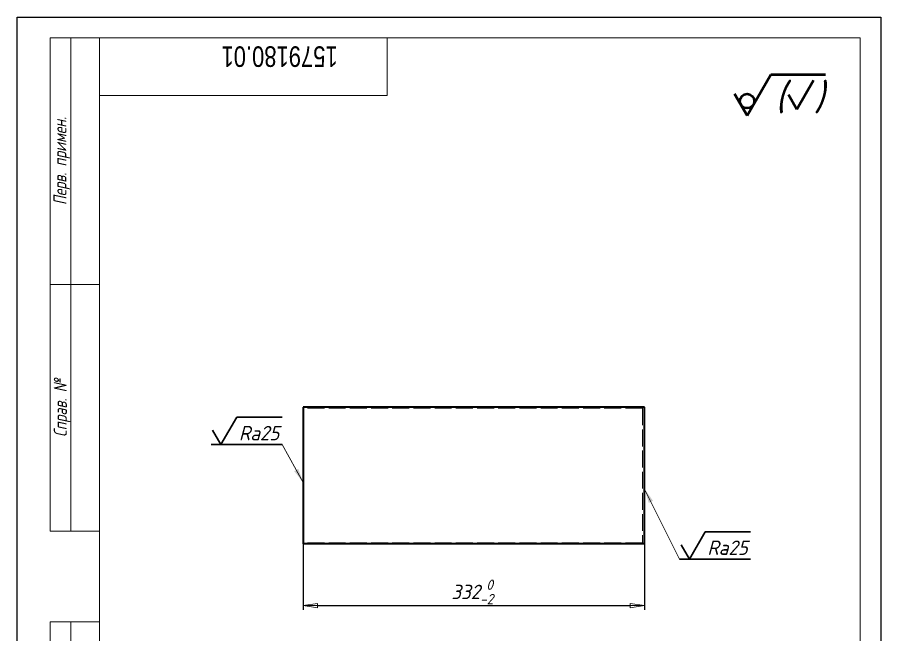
# Model space of a CAD drawing. Header units: millimetres. Extents: x 189 to 3792, y 0 to 1188.
# Drawn here: x 2952 to 3792, y 587 to 1188 of the extents above; entities that cross this region are included whole.
import ezdxf
from ezdxf.enums import TextEntityAlignment as Align

# ---------------------------------------------------------------- set-up
doc = ezdxf.new("R2018")
doc.units = ezdxf.units.MM
doc.header["$LTSCALE"] = 4
doc.linetypes.add('DASHED', pattern=[0.2067, 0.1654, -0.0413])
for name, color, linetype, lineweight in [('Видимый контур (ГОСТ)', 7, 'Continuous', 40), ('Кромка (ГОСТ)', 7, 'Continuous', 18), ('Невидимый контур (ГОСТ)', 7, 'DASHED', 18), ('Обозначение (ГОСТ)', 7, 'Continuous', 18), ('Размер (ГОСТ)', 7, 'Continuous', 18), ('Эскизная геометрия (ГОСТ)', 7, 'Continuous', 18)]:
    doc.layers.add(name, color=color, linetype=linetype, lineweight=lineweight)
doc.styles.add('Альтернативный текст (ГОСТ)', font='', dxfattribs={"width": 0.8})
doc.styles.add('Обычный текст (ГОСТ)', font='GOST Common Italic.ttf')
doc.styles.add('Стиль текста110', font='GOST Common Italic.ttf', dxfattribs={"width": 0.8})
doc.styles.add('Стиль текста112', font='GOST Common Italic.ttf', dxfattribs={"width": 0.8})
doc.styles.get('Альтернативный текст (ГОСТ)').set_extended_font_data('Arial', italic=True)
doc.dimstyles.new('Диаметр (ГОСТ)$7', dxfattribs={"dimscale": 4, "dimtxt": 3.5, "dimasz": 3.5, "dimexe": 1, "dimexo": 0, "dimgap": 0.5, "dimtad": 1, "dimrnd": 1e-08, "dimtxsty": 'Обычный текст (ГОСТ)', "dimblk": 'Filled-1', "dimcen": 0.09, "dimdle": 15, "dimclrd": 256, "dimclre": 256, "dimclrt": 256, "dimazin": 2, "dimtfac": 0.714286, "dimtdec": 3, "dimtmove": 0, "dimatfit": 3, "dimfxl": 1, "dimtolj": 1, "dimlwd": -1, "dimlwe": 25, "dimarcsym": 0})
doc.dimstyles.new('Обычный (ГОСТ)', dxfattribs={"dimscale": 4, "dimtxt": 3.5, "dimasz": 3.5, "dimexe": 1, "dimexo": 0, "dimgap": 0.5, "dimtad": 1, "dimrnd": 1e-08, "dimtxsty": 'Обычный текст (ГОСТ)', "dimblk": 'Filled-1', "dimcen": 0.09, "dimdle": 15, "dimclrd": 256, "dimclre": 256, "dimclrt": 256, "dimazin": 2, "dimtfac": 0.714286, "dimtdec": 3, "dimtmove": 0, "dimatfit": 3, "dimfxl": 1, "dimtolj": 1, "dimlwd": 25, "dimlwe": 25, "dimarcsym": 0})

# ---------------------------------------------------------------- blocks, each defined once
blk = doc.blocks.new('ГОСТ - Доп. графы 1')
at = {"layer": 'Эскизная геометрия (ГОСТ)'}
for p, q in [((-12, 0), (-12, 145)), ((-12, 145), (0, 145)), ((-7, 145), (-7, 0)), ((-12, 110), (-7, 110)), ((-7, 110), (0, 110)), ((-12, 85), (-7, 85)), ((-7, 85), (0, 85)), ((-12, 60), (-7, 60)), ((-7, 60), (0, 60)), ((-12, 25), (-7, 25)), ((-7, 25), (0, 25)), ((0, 0), (-12, 0))]:
    blk.add_line(p, q, dxfattribs=at)
at = {"layer": 'Обозначение (ГОСТ)', "char_height": 3.17, "attachment_point": 5, "rotation": 90, "style": 'Альтернативный текст (ГОСТ)'}
for s, insert, width in [('\\fGOST Common|b0|i1;\\H3.1700;Подп. и дата', (-9.37, 127.41), 34.7679), ('\\fGOST Common|b0|i1;\\H3.1700;Инв. № дубл.', (-8.95, 97.55), 24.8438), ('\\fGOST Common|b0|i1;\\H3.1700;Взам. инв. №', (-9.58, 72.53), 24.8669), ('\\fGOST Common|b0|i1;\\H3.1700;Подп. и дата', (-9.5, 42.47), 35.1486), ('\\fGOST Common|b0|i1;\\H3.1700;Инв. № подл.', (-9.5, 12.41), 24.9618)]:
    blk.add_mtext(s, dxfattribs=dict(at, insert=insert, width=width))
at = {"layer": 'Обозначение (ГОСТ)', "style": 'Стиль текста112', "width": 0.8}
for tag, p in [('Подп._и_дата_2', (-3.53, 127.51)), ('Инв._номер_дубликата', (-3.41, 97.47)), ('Взамен_инв._номера', (-3.46, 72.53)), ('Подп._и_дата_1', (-3.42, 42.35)), ('ИНВЕНТАРНЫЙ_НОМЕР', (-3.33, 12.68))]:
    blk.add_attdef(tag, text='', height=3.17, rotation=90, dxfattribs=at).set_placement(p, align=Align.MIDDLE_CENTER)
blk = doc.blocks.new('ГОСТ - Доп. графы 2')
at = {"layer": 'Эскизная геометрия (ГОСТ)'}
for p, q in [((-12, 0), (-12, 120)), ((-12, 120), (0, 120)), ((-7, 0), (-7, 120)), ((-12, 60), (0, 60)), ((0, 0), (-12, 0))]:
    blk.add_line(p, q, dxfattribs=at)
at = {"layer": 'Обозначение (ГОСТ)', "char_height": 3.17, "attachment_point": 5, "rotation": 90, "style": 'Альтернативный текст (ГОСТ)'}
for s, insert, width in [('\\fGOST Common|b0|i1;\\H3.1700;Перв. примен.', (-9.19, 90.05), 60.0143), ('\\fGOST Common|b0|i1;\\H3.1700;Справ. №', (-9.1, 30), 59.9357)]:
    blk.add_mtext(s, dxfattribs=dict(at, insert=insert, width=width))
at = {"layer": 'Обозначение (ГОСТ)', "style": 'Стиль текста112', "width": 0.8}
for tag, p in [('Первичная_применяемость', (-3.65, 90.03)), ('Справочный_номер', (-3.55, 30.02))]:
    blk.add_attdef(tag, text='', height=3.17, rotation=90, dxfattribs=at).set_placement(p, align=Align.MIDDLE_CENTER)
blk = doc.blocks.new('ГОСТ - Доп. графы 3')
at = {"layer": 'Эскизная геометрия (ГОСТ)'}
for p, q in [((0, 0), (70, 0)), ((70, 0), (70, -14)), ((70, -14), (0, -14))]:
    blk.add_line(p, q, dxfattribs=at)
at = {"layer": 'Обозначение (ГОСТ)', "style": 'Стиль текста110', "width": 0.8}
blk.add_attdef('ОБОЗНАЧЕНИЕ', text='', height=5, rotation=180, dxfattribs=at).set_placement((43.8, -4.53), align=Align.MIDDLE_CENTER)
blk = doc.blocks.new('Рамки ГОСТ_ граница 297x210')
at = {"layer": 'Кромка (ГОСТ)', "lineweight": 25}
for p, q in [((0, 0), (0, 297)), ((0, 297), (210, 297)), ((210, 297), (210, 0))]:
    blk.add_line(p, q, dxfattribs=at)
at = {"layer": 'Кромка (ГОСТ)'}
for p, q in [((205, 292), (20, 292)), ((20, 292), (20, 5)), ((205, 5), (205, 292))]:
    blk.add_line(p, q, dxfattribs=at)
blk = doc.blocks.new('Обозначение шероховатости_1')
at = {"layer": 'Эскизная геометрия (ГОСТ)', "lineweight": 30}
for p, q in [((-4.255, 0), (-3.158, 1.9)), ((-3.158, 1.9), (0, 1.9)), ((-4.832, 1), (-4.255, 0)), ((-4.932, 0), (0, 0))]:
    blk.add_line(p, q, dxfattribs=at)
at = {"layer": 'Обозначение (ГОСТ)', "insert": (-3.004, 0.3), "char_height": 1, "attachment_point": 7, "style": 'Обычный текст (ГОСТ)'}
blk.add_mtext('\\A1;\\fGOST Common|b0|i1;\\H1.0000;Ra25', dxfattribs=at)
blk = doc.blocks.new('Filled-1')
at = {"color": 0}
for p, q in [((0, 0), (-1, 0.143)), ((-1, 0.143), (-1, -0.143)), ((-1, 0), (0, 0)), ((-1, -0.143), (0, 0))]:
    blk.add_line(p, q, dxfattribs=at)
at = {"color": 0, "flags": 128}
blk.add_lwpolyline([(-1, -0.143), (0, 0), (-1, 0.143), (-1, -0.143)], dxfattribs=at)
at = {"color": 0}
blk.add_solid([(-1, -0.143), (0, 0), (-1, 0.143), (-1, -0.143)], dxfattribs=at)
blk = doc.blocks.new('Обозначение шероховатости_2')
at = {"layer": 'Эскизная геометрия (ГОСТ)', "lineweight": 30}
for p, q in [((0.677, 0), (1.774, 1.9)), ((1.774, 1.9), (4.932, 1.9)), ((0.1, 1), (0.677, 0)), ((0, 0), (4.932, 0))]:
    blk.add_line(p, q, dxfattribs=at)
at = {"layer": 'Обозначение (ГОСТ)', "insert": (1.928, 0.3), "char_height": 1, "attachment_point": 7, "style": 'Обычный текст (ГОСТ)'}
blk.add_mtext('\\A1;\\fGOST Common|b0|i1;\\H1.0000;Ra25', dxfattribs=at)
blk = doc.blocks.new('Неуказанная шероховатость_1')
at = {"layer": 'Эскизная геометрия (ГОСТ)', "lineweight": 50}
for p, q in [((-5.239, -3.6), (-4.142, -1.7)), ((-4.142, -1.7), (-1.6, -1.7)), ((-2.939, -3.3), (-2.169, -1.967)), ((-5.816, -2.6), (-5.239, -3.6)), ((-3.324, -2.633), (-2.939, -3.3))]:
    blk.add_line(p, q, dxfattribs=at)
blk.add_circle((-5.239, -2.933), 0.333, dxfattribs=at)
at = {"layer": 'Обозначение (ГОСТ)', "char_height": 1.3, "attachment_point": 7, "style": 'Обычный текст (ГОСТ)'}
for s, insert in [('\\A1;\\fGOST Common|b0|i1;\\H1.3000;(', (-3.939, -3.5)), ('\\A1;\\fGOST Common|b0|i1;\\H1.3000;)', (-2.139, -3.5))]:
    blk.add_mtext(s, dxfattribs=dict(at, insert=insert))
blk = doc.blocks.new('*D24')
at = {"layer": 'Defpoints', "color": 0, "linetype": 'Continuous', "transparency": 16777216}
for p in [(3229.89, 675.61), (3561.89, 675.61), (3561.89, 615.61)]:
    blk.add_point(p, dxfattribs=at)
at = {"layer": 'Размер (ГОСТ)', "linetype": 'Continuous', "lineweight": 25, "transparency": 16777216}
for p, q in [((3229.89, 675.61), (3229.89, 611.61)), ((3561.89, 675.61), (3561.89, 611.61)), ((3243.89, 615.61), (3547.89, 615.61))]:
    blk.add_line(p, q, dxfattribs=at)
at = {"layer": 'Размер (ГОСТ)', "linetype": 'Continuous', "lineweight": 25, "transparency": 16777216, "xscale": 14, "yscale": 14, "zscale": 14, "rotation": 180}
blk.add_blockref('Filled-1', (3229.89, 615.61), dxfattribs=at)
at = {"layer": 'Размер (ГОСТ)', "linetype": 'Continuous', "lineweight": 25, "transparency": 16777216, "xscale": 14, "yscale": 14, "zscale": 14}
blk.add_blockref('Filled-1', (3561.89, 615.61), dxfattribs=at)
at = {"layer": 'Размер (ГОСТ)', "linetype": 'Continuous', "lineweight": 25, "transparency": 16777216, "insert": (3373.94, 640.96), "char_height": 14, "attachment_point": 1, "style": 'Обычный текст (ГОСТ)'}
blk.add_mtext('\\A1;332{\\H10;\\S 0^ -2;}', dxfattribs=at)

msp = doc.modelspace()

# ---------------------------------------------------------------- linework, layer by layer
at = {"layer": 'Видимый контур (ГОСТ)'}
for p, q in [((3229.893, 808.615), (3229.893, 675.615)), ((3561.893, 808.615), (3229.893, 808.615)), ((3561.893, 675.615), (3561.893, 808.615)), ((3561.893, 675.615), (3229.893, 675.615))]:
    msp.add_line(p, q, dxfattribs=at)
at = {"layer": 'Невидимый контур (ГОСТ)', "ltscale": 24.945574}
for p, q in [((3559.893, 807.615), (3229.893, 807.615)), ((3559.893, 676.615), (3229.893, 676.615))]:
    msp.add_line(p, q, dxfattribs=at)
at = {"layer": 'Невидимый контур (ГОСТ)', "ltscale": 24.888041}
msp.add_line((3559.893, 807.615), (3559.893, 676.615), dxfattribs=at)

# ---------------------------------------------------------------- block references
for name, p, xscale, yscale, zscale in [('Рамки ГОСТ_ граница 297x210', (2951.682, 0), 4, 4, 4), ('Неуказанная шероховатость_1', (3771.682, 1168), 20.99999964237213, 20.99999964237213, 20.99999964237213), ('Обозначение шероховатости_1', (3209.35, 772.257), 13.99999976158142, 13.99999976158142, 13.99999976158142), ('Обозначение шероховатости_2', (3596.029, 660.782), 13.99999976158142, 13.99999976158142, 13.99999976158142)]:
    msp.add_blockref(name, p, dxfattribs=dict(xscale=xscale, yscale=yscale, zscale=zscale))
ref = msp.add_blockref('ГОСТ - Доп. графы 2', (3031.682, 688), dxfattribs=dict(xscale=4, yscale=4, zscale=4))
lines = msp.add_mtext('\\W0.8000;', dxfattribs={"layer": 'Обозначение (ГОСТ)', "insert": (3017.477, 808.067), "char_height": 12.68, "width": 239.22519, "attachment_point": 5, "rotation": 90, "style": 'Стиль текста112'})
ref.add_attrib('Справочный_номер', '', (3017.477, 808.067)).embed_mtext(lines)
lines = msp.add_mtext('\\W0.8000;', dxfattribs={"layer": 'Обозначение (ГОСТ)', "insert": (3017.08, 1048.11), "char_height": 12.68, "width": 239.21793, "attachment_point": 5, "rotation": 90, "style": 'Стиль текста112'})
ref.add_attrib('Первичная_применяемость', '', (3017.08, 1048.11)).embed_mtext(lines)
ref = msp.add_blockref('ГОСТ - Доп. графы 3', (3031.682, 1168), dxfattribs=dict(xscale=4, yscale=4, zscale=4))
lines = msp.add_mtext('\\W0.80000;1579180.01', dxfattribs={"layer": 'Обозначение (ГОСТ)', "insert": (3206.867, 1149.872), "char_height": 20, "width": 280.49935, "attachment_point": 5, "rotation": 180, "style": 'Стиль текста110'})
ref.add_attrib('ОБОЗНАЧЕНИЕ', '', (3206.867, 1149.872)).embed_mtext(lines)
ref = msp.add_blockref('ГОСТ - Доп. графы 1', (3031.682, 20), dxfattribs=dict(xscale=4, yscale=4, zscale=4))
lines = msp.add_mtext('\\W0.8000;', dxfattribs={"layer": 'Обозначение (ГОСТ)', "insert": (3018.366, 70.732), "char_height": 12.68, "width": 99.56363, "attachment_point": 5, "rotation": 90, "style": 'Стиль текста112'})
ref.add_attrib('ИНВЕНТАРНЫЙ_НОМЕР', '', (3018.366, 70.732)).embed_mtext(lines)
lines = msp.add_mtext('\\W0.8000;', dxfattribs={"layer": 'Обозначение (ГОСТ)', "insert": (3017.992, 189.41), "char_height": 12.68, "width": 140.41799, "attachment_point": 5, "rotation": 90, "style": 'Стиль текста112'})
ref.add_attrib('Подп._и_дата_1', '', (3017.992, 189.41)).embed_mtext(lines)
lines = msp.add_mtext('\\W0.8000;', dxfattribs={"layer": 'Обозначение (ГОСТ)', "insert": (3017.842, 310.116), "char_height": 12.68, "width": 99.20122, "attachment_point": 5, "rotation": 90, "style": 'Стиль текста112'})
ref.add_attrib('Взамен_инв._номера', '', (3017.842, 310.116)).embed_mtext(lines)
lines = msp.add_mtext('\\W0.8000;', dxfattribs={"layer": 'Обозначение (ГОСТ)', "insert": (3018.057, 409.863), "char_height": 12.68, "width": 99.41707, "attachment_point": 5, "rotation": 90, "style": 'Стиль текста112'})
ref.add_attrib('Инв._номер_дубликата', '', (3018.057, 409.863)).embed_mtext(lines)
lines = msp.add_mtext('\\W0.8000;', dxfattribs={"layer": 'Обозначение (ГОСТ)', "insert": (3017.554, 530.044), "char_height": 12.68, "width": 140.41799, "attachment_point": 5, "rotation": 90, "style": 'Стиль текста112'})
ref.add_attrib('Подп._и_дата_2', '', (3017.554, 530.044)).embed_mtext(lines)

# ---------------------------------------------------------------- dimensions: what is measured, and where the dimension line sits
at = {"layer": 'Размер (ГОСТ)', "linetype": 'Continuous', "lineweight": 25}
dim = msp.add_linear_dim(base=(3561.893, 615.615), p1=(3229.893, 675.615), p2=(3561.893, 675.615), angle=180, dimstyle='Обычный (ГОСТ)', override={"dimgap": 0.5, "dimdec": 2, "dimtol": 1, "dimlim": 0, "dimtp": 0, "dimtm": 2, "dimtdec": 3, "dimtofl": 0, "dimatfit": 1}, dxfattribs=at)
dim.commit()
dim.dimension.update_dxf_attribs({"geometry": '*D24', "text_midpoint": (3395.893, 615.615), "dimtype": 160})

# ---------------------------------------------------------------- leaders
at = {"layer": 'Обозначение (ГОСТ)'}
for points in [[(3229.893, 735.391), (3209.35, 772.257)], [(3561.893, 729.067), (3596.029, 660.782)]]:
    msp.add_leader(points, dimstyle='Диаметр (ГОСТ)$7', override={"dimtad": 0}, dxfattribs=at)

doc.saveas('drawing.dxf')
